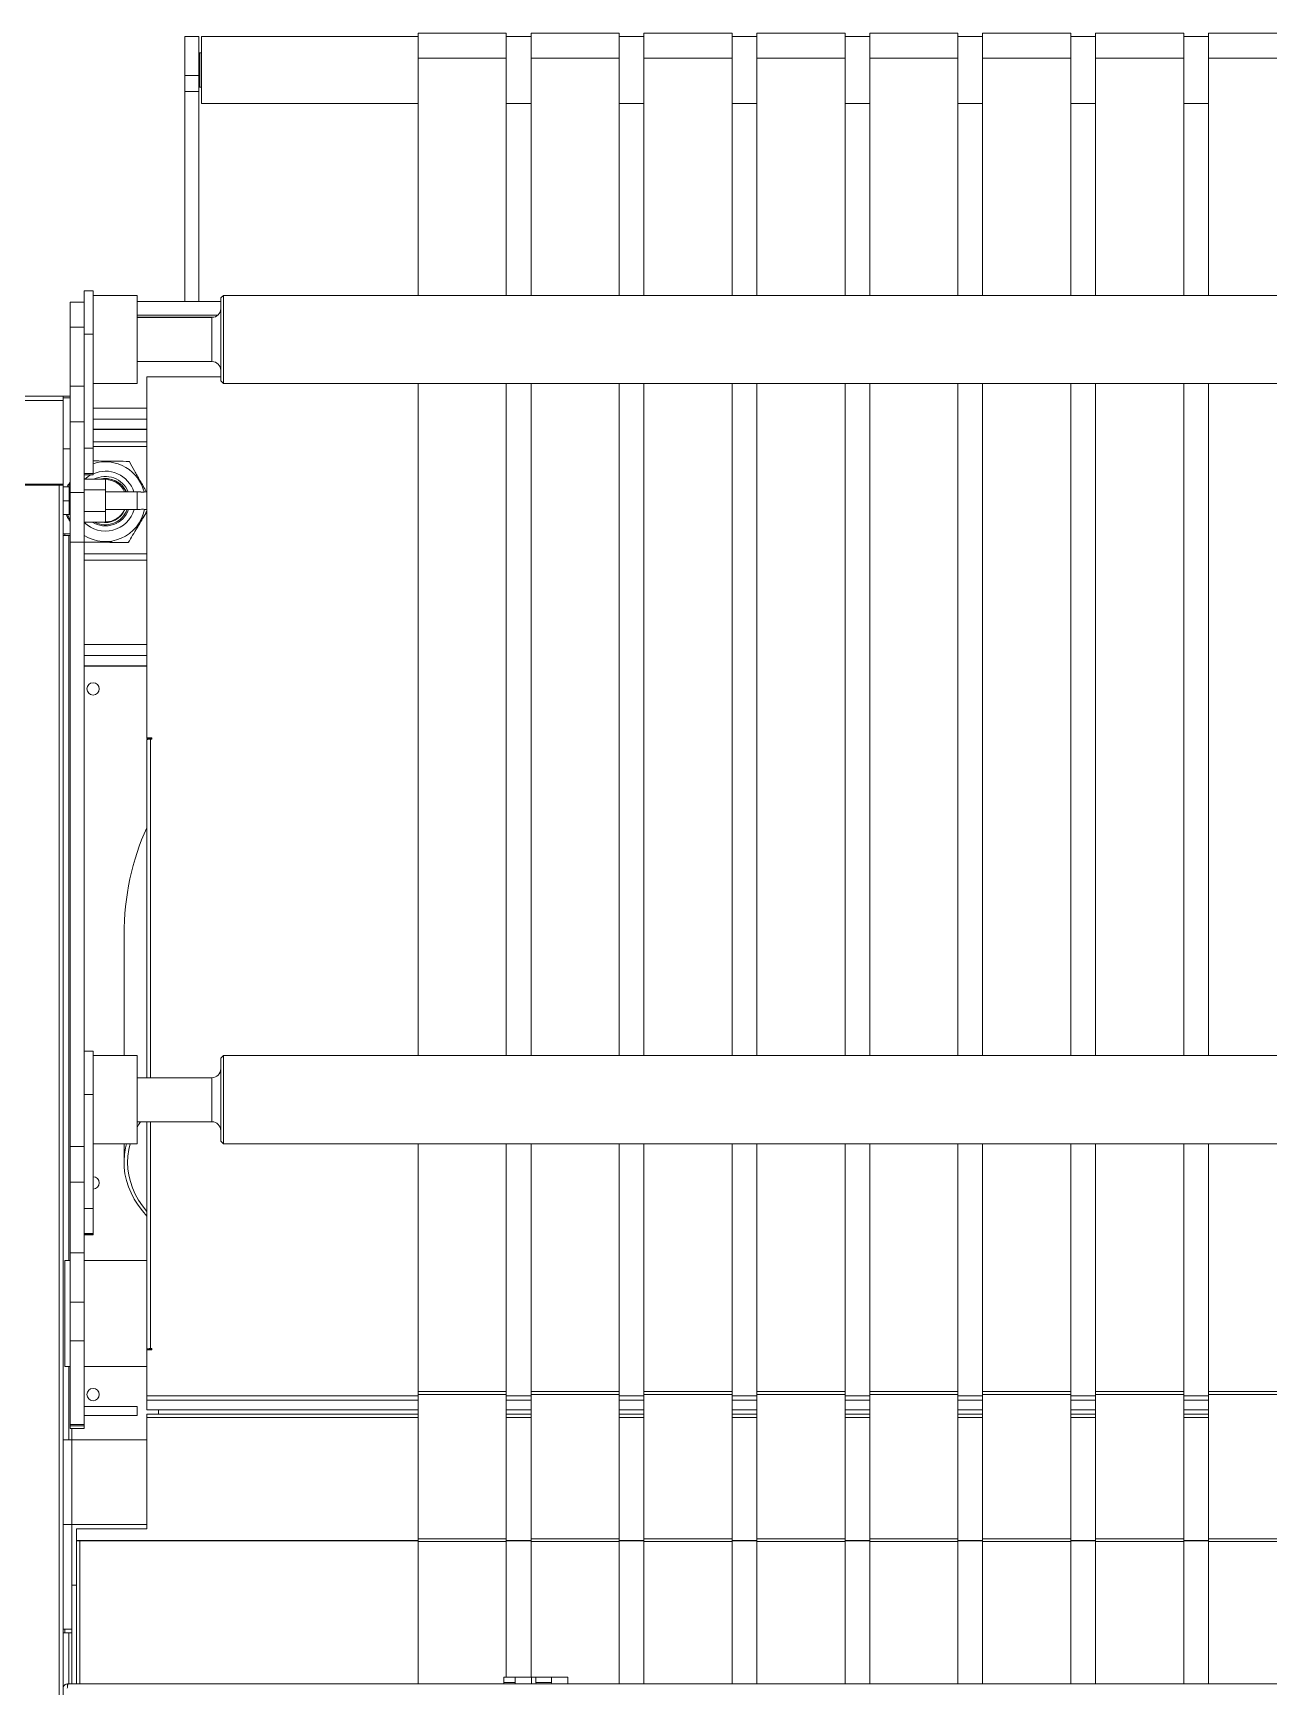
# Model space of a CAD drawing. Extents: x -2187 to 96136, y -11110 to 52208.
# Drawn here: x 23601 to 24302, y 16132 to 17070 of the extents above; entities that cross this region are included whole.
import ezdxf

# ---------------------------------------------------------------- set-up
doc = ezdxf.new("R2010")
doc.units = 0
doc.header["$LTSCALE"] = 1000
doc.header["$MEASUREMENT"] = 0

msp = doc.modelspace()

# ---------------------------------------------------------------- linework, layer by layer
at = {"color": 7, "linetype": 'Continuous', "lineweight": 15}
for p, q in [((23695.399, 17067.986), (23687.399, 17067.986)), ((23687.399, 17067.986), (23687.399, 17045.868)), ((23695.399, 17067.986), (23695.399, 17045.868)), ((23819.692, 17067.986), (23696.899, 17067.986)), ((23696.899, 17067.986), (23696.899, 17058.542)), ((23869.692, 17069.854), (23819.692, 17069.854)), ((23819.692, 17069.854), (23819.692, 17055.651)), ((23869.692, 17069.854), (23869.692, 17055.651)), ((23883.692, 17067.986), (23869.692, 17067.986)), ((23933.692, 17069.854), (23883.692, 17069.854)), ((23883.692, 17069.854), (23883.692, 17055.651)), ((23933.692, 17069.854), (23933.692, 17055.651)), ((23947.692, 17067.986), (23933.692, 17067.986)), ((23997.692, 17069.854), (23947.692, 17069.854)), ((23947.692, 17069.854), (23947.692, 17055.651)), ((23997.692, 17069.854), (23997.692, 17055.651)), ((24011.692, 17067.986), (23997.692, 17067.986)), ((24061.692, 17069.854), (24011.692, 17069.854)), ((24011.692, 17069.854), (24011.692, 17055.651)), ((24061.692, 17069.854), (24061.692, 17055.651)), ((24075.692, 17067.986), (24061.692, 17067.986)), ((24125.692, 17069.854), (24075.692, 17069.854)), ((24075.692, 17069.854), (24075.692, 17055.651)), ((24125.692, 17069.854), (24125.692, 17055.651)), ((24139.692, 17067.986), (24125.692, 17067.986)), ((24189.692, 17069.854), (24139.692, 17069.854)), ((24139.692, 17069.854), (24139.692, 17055.651)), ((24189.692, 17069.854), (24189.692, 17055.651)), ((24203.692, 17067.986), (24189.692, 17067.986)), ((24253.692, 17069.854), (24203.692, 17069.854)), ((24203.692, 17069.854), (24203.692, 17055.651)), ((24253.692, 17069.854), (24253.692, 17055.651)), ((24267.692, 17067.986), (24253.692, 17067.986)), ((24317.692, 17069.854), (24267.692, 17069.854)), ((24267.692, 17069.854), (24267.692, 17055.651)), ((23695.899, 17058.736), (23695.399, 17058.236)), ((23696.899, 17058.736), (23695.899, 17058.736)), ((23695.899, 17039.236), (23695.899, 17058.736)), ((23696.899, 17058.542), (23696.899, 17029.986)), ((23869.692, 17055.651), (23819.692, 17055.651)), ((23819.692, 16921.188), (23819.692, 17055.651)), ((23869.692, 16921.188), (23869.692, 17055.651)), ((23933.692, 17055.651), (23883.692, 17055.651)), ((23883.692, 16921.188), (23883.692, 17055.651)), ((23933.692, 16921.188), (23933.692, 17055.651)), ((23997.692, 17055.651), (23947.692, 17055.651)), ((23947.692, 16921.188), (23947.692, 17055.651)), ((23997.692, 16921.188), (23997.692, 17055.651)), ((24061.692, 17055.651), (24011.692, 17055.651)), ((24011.692, 16921.188), (24011.692, 17055.651)), ((24061.692, 16921.188), (24061.692, 17055.651)), ((24125.692, 17055.651), (24075.692, 17055.651)), ((24075.692, 16921.188), (24075.692, 17055.651)), ((24125.692, 16921.188), (24125.692, 17055.651)), ((24189.692, 17055.651), (24139.692, 17055.651)), ((24139.692, 16921.188), (24139.692, 17055.651)), ((24189.692, 16921.188), (24189.692, 17055.651)), ((24253.692, 17055.651), (24203.692, 17055.651)), ((24203.692, 16921.188), (24203.692, 17055.651)), ((24253.692, 16921.188), (24253.692, 17055.651)), ((24317.692, 17055.651), (24267.692, 17055.651)), ((24267.692, 16921.188), (24267.692, 17055.651)), ((23687.399, 17045.868), (23695.399, 17045.868)), ((23687.399, 17036.828), (23687.399, 17045.868)), ((23695.399, 17045.868), (23695.399, 17036.828)), ((23695.399, 17036.828), (23687.399, 17036.828)), ((23687.399, 17036.828), (23687.399, 16917.638)), ((23695.399, 17039.736), (23695.899, 17039.236)), ((23695.399, 17036.828), (23695.399, 16917.638)), ((23695.899, 17039.236), (23696.899, 17039.236)), ((23696.899, 17029.986), (23819.692, 17029.986)), ((23869.692, 17029.986), (23883.692, 17029.986)), ((23933.692, 17029.986), (23947.692, 17029.986)), ((23997.692, 17029.986), (24011.692, 17029.986)), ((24061.692, 17029.986), (24075.692, 17029.986)), ((24125.692, 17029.986), (24139.692, 17029.986)), ((24189.692, 17029.986), (24203.692, 17029.986)), ((24253.692, 17029.986), (24267.692, 17029.986)), ((23635.399, 16923.688), (23630.399, 16923.688)), ((23630.399, 16923.688), (23630.399, 16899.194)), ((23635.399, 16923.688), (23635.399, 16899.194)), ((23660.399, 16921.188), (23635.399, 16921.188)), ((23660.399, 16921.188), (23660.399, 16871.188)), ((23709.324, 16921.188), (23707.824, 16919.688)), ((26986.324, 16921.188), (23709.324, 16921.188)), ((23709.324, 16921.188), (23709.324, 16871.188)), ((23630.399, 16917.333), (23622.399, 16917.333)), ((23622.399, 16903.09), (23622.399, 16917.333)), ((23660.399, 16917.638), (23707.824, 16917.638)), ((23687.399, 16917.638), (23695.399, 16917.638)), ((23707.824, 16872.688), (23707.824, 16919.688)), ((23630.399, 16903.09), (23622.399, 16903.09)), ((23622.399, 16869.665), (23622.399, 16903.09)), ((23660.399, 16909.976), (23706.174, 16909.976)), ((23703.599, 16908.749), (23660.399, 16908.749)), ((23702.824, 16908.688), (23660.399, 16908.688)), ((23687.399, 16908.825), (23695.399, 16908.825)), ((23687.399, 16908.749), (23687.399, 16908.825)), ((23695.399, 16908.825), (23695.399, 16908.749)), ((23630.399, 16899.194), (23635.399, 16899.194)), ((23630.399, 16899.194), (23630.399, 16834.574)), ((23635.399, 16899.194), (23635.399, 16834.574)), ((23660.399, 16883.688), (23702.824, 16883.688)), ((23707.824, 16875.082), (23665.937, 16875.082)), ((23665.937, 16670.429), (23665.937, 16875.082)), ((23622.399, 16869.665), (23630.399, 16869.665)), ((23622.399, 16849.51), (23622.399, 16869.665)), ((23635.399, 16871.188), (23660.399, 16871.188)), ((23707.824, 16872.688), (23709.324, 16871.188)), ((23709.324, 16871.188), (26986.324, 16871.188)), ((23819.692, 16490.234), (23819.692, 16871.188)), ((23869.692, 16490.234), (23869.692, 16871.188)), ((23883.692, 16490.234), (23883.692, 16871.188)), ((23933.692, 16490.234), (23933.692, 16871.188)), ((23947.692, 16490.234), (23947.692, 16871.188)), ((23997.692, 16490.234), (23997.692, 16871.188)), ((24011.692, 16490.234), (24011.692, 16871.188)), ((24061.692, 16490.234), (24061.692, 16871.188)), ((24075.692, 16490.234), (24075.692, 16871.188)), ((24125.692, 16490.234), (24125.692, 16871.188)), ((24139.692, 16490.234), (24139.692, 16871.188)), ((24189.692, 16490.234), (24189.692, 16871.188)), ((24203.692, 16490.234), (24203.692, 16871.188)), ((24253.692, 16490.234), (24253.692, 16871.188)), ((24267.692, 16490.234), (24267.692, 16871.188)), ((23120.899, 16864.103), (23618.399, 16864.103)), ((23121.606, 16861.603), (23618.399, 16861.603)), ((23622.399, 16864.103), (23618.399, 16864.103)), ((23618.399, 16864.103), (23618.399, 16861.603)), ((23622.399, 16863.103), (23618.399, 16863.103)), ((23618.399, 16814.103), (23618.399, 16861.603)), ((23630.399, 16849.51), (23622.399, 16849.51)), ((23622.399, 16849.51), (23622.399, 16809.377)), ((23635.399, 16845.108), (23665.937, 16845.108)), ((23665.937, 16838.103), (23635.399, 16838.103)), ((23618.399, 16834.103), (23622.399, 16834.103)), ((23630.399, 16834.574), (23635.399, 16834.574)), ((23630.399, 16822.435), (23630.399, 16834.574)), ((23635.399, 16834.574), (23635.399, 16820.286)), ((23630.399, 16822.435), (23630.399, 16809.377)), ((23635.399, 16820.286), (23630.399, 16820.286)), ((23630.399, 16820.233), (23635.399, 16820.233)), ((23630.399, 16819.546), (23635.399, 16819.546)), ((23635.399, 16820.286), (23635.399, 16820.233)), ((23635.399, 16820.233), (23635.399, 16819.546)), ((23169.106, 16814.103), (23618.399, 16814.103)), ((23616.199, 16813.603), (23568.399, 16813.603)), ((23610.399, 16814.103), (23610.399, 16813.603)), ((23616.199, 16813.603), (23616.199, 16106.103)), ((23616.199, 16813.603), (23618.399, 16813.603)), ((23616.399, 16814.103), (23616.399, 16813.603)), ((23618.399, 16813.603), (23618.399, 16814.103)), ((23618.399, 16813.603), (23618.399, 16106.103)), ((23621.899, 16812.669), (23618.399, 16812.669)), ((23622.399, 16812.119), (23621.899, 16812.669)), ((23621.899, 16812.669), (23621.899, 16808.736)), ((23621.899, 16808.736), (23621.899, 16804.804)), ((23622.399, 16809.377), (23630.399, 16809.377)), ((23622.399, 16781.371), (23622.399, 16809.377)), ((23630.399, 16816.928), (23642.399, 16816.928)), ((23630.399, 16810.886), (23642.399, 16810.886)), ((23630.399, 16809.377), (23630.399, 16781.371)), ((23642.399, 16810.886), (23642.399, 16816.928)), ((23642.399, 16798.761), (23642.399, 16810.886)), ((23660.399, 16809.804), (23642.399, 16809.804)), ((23662.166, 16809.804), (23642.399, 16809.804)), ((23660.399, 16809.804), (23660.399, 16799.804)), ((23665.937, 16809.804), (23664.649, 16809.804)), ((23621.899, 16804.804), (23618.399, 16804.804)), ((23621.899, 16804.804), (23621.899, 16800.871)), ((23621.899, 16800.871), (23621.899, 16796.939)), ((23642.399, 16799.804), (23660.399, 16799.804)), ((23642.399, 16799.804), (23662.166, 16799.804)), ((23664.649, 16799.804), (23665.937, 16799.804)), ((23621.899, 16796.939), (23618.399, 16796.939)), ((23620.129, 16796.939), (23622.399, 16792.891)), ((23621.899, 16796.939), (23622.399, 16797.489)), ((23630.399, 16798.761), (23642.399, 16798.761)), ((23630.399, 16792.68), (23642.399, 16792.68)), ((23642.399, 16792.68), (23642.399, 16798.761)), ((23618.399, 16786.103), (23622.399, 16786.103)), ((23621.699, 16785.103), (23618.399, 16785.103)), ((23619.399, 16786.103), (23619.399, 16785.103)), ((23622.399, 16785.103), (23621.699, 16785.103)), ((23630.399, 16781.371), (23622.399, 16781.371)), ((23622.399, 16438.711), (23622.399, 16781.371)), ((23630.399, 16492.734), (23630.399, 16781.371)), ((23655.388, 16781.081), (23655.388, 16781.041)), ((23665.937, 16774.674), (23630.399, 16774.674)), ((23630.399, 16711.033), (23665.937, 16711.033)), ((23665.937, 16670.429), (23668.687, 16670.429)), ((23665.937, 16670.007), (23665.937, 16670.429)), ((23665.937, 16670.007), (23668.687, 16670.007)), ((23665.937, 16669.147), (23665.937, 16477.734)), ((23668.687, 16669.709), (23667.937, 16669.709)), ((23668.687, 16670.429), (23668.687, 16669.709)), ((23652.958, 16558.714), (23652.958, 16490.234)), ((23635.399, 16492.734), (23630.399, 16492.734)), ((23630.399, 16492.734), (23630.399, 16468.24)), ((23635.399, 16492.734), (23635.399, 16468.24)), ((23660.399, 16490.234), (23635.399, 16490.234)), ((23660.399, 16490.234), (23660.399, 16440.234)), ((23709.324, 16490.234), (23707.824, 16488.734)), ((26986.324, 16490.234), (23709.324, 16490.234)), ((23709.324, 16490.234), (23709.324, 16440.234)), ((23707.824, 16441.734), (23707.824, 16488.734)), ((23702.824, 16477.734), (23660.399, 16477.734)), ((23630.399, 16468.24), (23635.399, 16468.24)), ((23630.399, 16468.24), (23630.399, 16403.62)), ((23635.399, 16468.24), (23635.399, 16403.62)), ((23660.399, 16452.734), (23702.824, 16452.734)), ((23665.937, 16452.734), (23665.937, 16323.66)), ((23622.399, 16438.711), (23630.399, 16438.711)), ((23622.399, 16418.556), (23622.399, 16438.711)), ((23635.399, 16440.234), (23660.399, 16440.234)), ((23652.958, 16440.234), (23652.958, 16429.667)), ((23707.824, 16441.734), (23709.324, 16440.234)), ((23709.324, 16440.234), (26986.324, 16440.234)), ((23819.692, 16299.937), (23819.692, 16440.234)), ((23869.692, 16299.937), (23869.692, 16440.234)), ((23883.692, 16299.937), (23883.692, 16440.234)), ((23933.692, 16299.937), (23933.692, 16440.234)), ((23947.692, 16299.937), (23947.692, 16440.234)), ((23997.692, 16299.937), (23997.692, 16440.234)), ((24011.692, 16299.937), (24011.692, 16440.234)), ((24061.692, 16299.937), (24061.692, 16440.234)), ((24075.692, 16299.937), (24075.692, 16440.234)), ((24125.692, 16299.937), (24125.692, 16440.234)), ((24139.692, 16299.937), (24139.692, 16440.234)), ((24189.692, 16299.937), (24189.692, 16440.234)), ((24203.692, 16299.937), (24203.692, 16440.234)), ((24253.692, 16299.937), (24253.692, 16440.234)), ((24267.692, 16299.937), (24267.692, 16440.234)), ((23630.399, 16418.556), (23622.399, 16418.556)), ((23622.399, 16418.556), (23622.399, 16378.422)), ((23630.399, 16403.62), (23635.399, 16403.62)), ((23630.399, 16391.481), (23630.399, 16403.62)), ((23635.399, 16403.62), (23635.399, 16389.331)), ((23630.399, 16391.481), (23630.399, 16378.422)), ((23635.399, 16389.331), (23630.399, 16389.331)), ((23630.399, 16389.279), (23635.399, 16389.279)), ((23630.399, 16388.592), (23635.399, 16388.592)), ((23635.399, 16389.331), (23635.399, 16389.279)), ((23635.399, 16389.279), (23635.399, 16388.592)), ((23622.399, 16378.422), (23630.399, 16378.422)), ((23622.399, 16350.417), (23622.399, 16378.422)), ((23630.399, 16378.422), (23630.399, 16350.417)), ((23622.399, 16374.103), (23619.399, 16374.103)), ((23619.399, 16374.103), (23619.399, 16314.103)), ((23665.937, 16374.103), (23630.399, 16374.103)), ((23630.399, 16350.417), (23622.399, 16350.417)), ((23622.399, 16328.484), (23622.399, 16350.417)), ((23630.399, 16328.484), (23630.399, 16350.417)), ((23622.399, 16328.484), (23630.399, 16328.484)), ((23622.399, 16281.154), (23622.399, 16328.484)), ((23630.399, 16328.484), (23630.399, 16291.336)), ((23667.437, 16323.66), (23665.937, 16323.66)), ((23665.937, 16323.66), (23665.937, 16323.503)), ((23665.937, 16297.351), (23665.937, 16323.503)), ((23668.687, 16323.503), (23665.937, 16323.503)), ((23667.437, 16323.66), (23667.437, 16323.503)), ((23667.937, 16324.223), (23668.687, 16324.223)), ((23667.937, 16323.801), (23667.937, 16324.223)), ((23667.937, 16323.801), (23668.687, 16323.801)), ((23668.687, 16324.223), (23668.687, 16323.503)), ((23619.399, 16314.103), (23622.399, 16314.103)), ((23630.399, 16314.103), (23665.937, 16314.103)), ((23665.937, 16294.87), (23665.937, 16297.351)), ((23665.937, 16289.529), (23665.937, 16294.87)), ((23869.692, 16299.937), (23819.692, 16299.937)), ((23819.692, 16298.135), (23819.692, 16299.937)), ((23869.692, 16298.135), (23819.692, 16298.135)), ((23819.692, 16216.256), (23819.692, 16298.135)), ((23869.692, 16298.135), (23869.692, 16299.937)), ((23869.692, 16216.256), (23869.692, 16298.135)), ((23933.692, 16299.937), (23883.692, 16299.937)), ((23883.692, 16298.135), (23883.692, 16299.937)), ((23933.692, 16298.135), (23883.692, 16298.135)), ((23883.692, 16216.256), (23883.692, 16298.135)), ((23933.692, 16298.135), (23933.692, 16299.937)), ((23933.692, 16216.256), (23933.692, 16298.135)), ((23997.692, 16299.937), (23947.692, 16299.937)), ((23947.692, 16298.135), (23947.692, 16299.937)), ((23997.692, 16298.135), (23947.692, 16298.135)), ((23947.692, 16216.256), (23947.692, 16298.135)), ((23997.692, 16298.135), (23997.692, 16299.937)), ((23997.692, 16216.256), (23997.692, 16298.135)), ((24061.692, 16299.937), (24011.692, 16299.937)), ((24011.692, 16298.135), (24011.692, 16299.937)), ((24061.692, 16298.135), (24011.692, 16298.135)), ((24011.692, 16216.256), (24011.692, 16298.135)), ((24061.692, 16298.135), (24061.692, 16299.937)), ((24061.692, 16216.256), (24061.692, 16298.135)), ((24125.692, 16299.937), (24075.692, 16299.937)), ((24075.692, 16298.135), (24075.692, 16299.937)), ((24125.692, 16298.135), (24075.692, 16298.135)), ((24075.692, 16216.256), (24075.692, 16298.135)), ((24125.692, 16298.135), (24125.692, 16299.937)), ((24125.692, 16216.256), (24125.692, 16298.135)), ((24189.692, 16299.937), (24139.692, 16299.937)), ((24139.692, 16298.135), (24139.692, 16299.937)), ((24189.692, 16298.135), (24139.692, 16298.135)), ((24139.692, 16216.256), (24139.692, 16298.135)), ((24189.692, 16298.135), (24189.692, 16299.937)), ((24189.692, 16216.256), (24189.692, 16298.135)), ((24253.692, 16299.937), (24203.692, 16299.937)), ((24203.692, 16298.135), (24203.692, 16299.937)), ((24253.692, 16298.135), (24203.692, 16298.135)), ((24203.692, 16216.256), (24203.692, 16298.135)), ((24253.692, 16298.135), (24253.692, 16299.937)), ((24253.692, 16216.256), (24253.692, 16298.135)), ((24317.692, 16299.937), (24267.692, 16299.937)), ((24267.692, 16298.135), (24267.692, 16299.937)), ((24317.692, 16298.135), (24267.692, 16298.135)), ((24267.692, 16216.256), (24267.692, 16298.135)), ((23660.399, 16291.336), (23630.399, 16291.336)), ((23630.399, 16291.336), (23630.399, 16286.336)), ((23630.399, 16286.336), (23660.399, 16286.336)), ((23630.399, 16286.336), (23630.399, 16281.154)), ((23660.399, 16291.336), (23660.399, 16286.336)), ((23665.937, 16289.449), (23665.937, 16289.529)), ((23665.937, 16289.449), (23819.692, 16289.449)), ((23665.937, 16286.938), (23665.937, 16285.038)), ((23819.692, 16286.938), (23665.937, 16286.938)), ((23665.937, 16221.938), (23665.937, 16285.038)), ((23672.437, 16286.938), (23672.437, 16289.449)), ((23869.692, 16289.449), (23883.692, 16289.449)), ((23883.692, 16286.938), (23869.692, 16286.938)), ((23933.692, 16289.449), (23947.692, 16289.449)), ((23947.692, 16286.938), (23933.692, 16286.938)), ((23997.692, 16289.449), (24011.692, 16289.449)), ((24011.692, 16286.938), (23997.692, 16286.938)), ((24061.692, 16289.449), (24075.692, 16289.449)), ((24075.692, 16286.938), (24061.692, 16286.938)), ((24125.692, 16289.449), (24139.692, 16289.449)), ((24139.692, 16286.938), (24125.692, 16286.938)), ((24189.692, 16289.449), (24203.692, 16289.449)), ((24203.692, 16286.938), (24189.692, 16286.938)), ((24253.692, 16289.449), (24267.692, 16289.449)), ((24267.692, 16286.938), (24253.692, 16286.938)), ((23630.399, 16281.154), (23622.399, 16281.154)), ((23622.399, 16280.401), (23622.399, 16281.154)), ((23622.399, 16280.401), (23630.399, 16280.401)), ((23622.399, 16278.792), (23622.399, 16280.401)), ((23622.399, 16278.792), (23630.399, 16278.792)), ((23623.399, 16272.394), (23623.399, 16278.792)), ((23630.399, 16280.401), (23630.399, 16281.154)), ((23630.399, 16280.401), (23630.399, 16278.792)), ((23618.399, 16272.394), (23623.399, 16272.394)), ((23623.399, 16272.394), (23665.937, 16272.394)), ((23623.399, 16224.394), (23623.399, 16272.394)), ((23618.399, 16224.394), (23623.399, 16224.394)), ((23623.399, 16190.103), (23623.399, 16224.394)), ((23623.399, 16224.394), (23665.937, 16224.394)), ((23625.937, 16221.938), (23625.937, 16215.473)), ((23625.937, 16221.938), (23665.937, 16221.938)), ((23625.937, 16215.473), (23625.937, 16215.143)), ((23627.837, 16215.143), (23625.937, 16215.143)), ((23625.937, 16215.143), (23625.937, 16134.103)), ((23869.692, 16216.256), (23819.692, 16216.256)), ((23819.692, 16214.802), (23819.692, 16216.256)), ((23869.692, 16214.802), (23819.692, 16214.802)), ((23819.692, 16134.103), (23819.692, 16214.802)), ((23869.692, 16214.802), (23869.692, 16216.256)), ((23869.692, 16137.877), (23869.692, 16214.802)), ((23933.692, 16216.256), (23883.692, 16216.256)), ((23883.692, 16214.802), (23883.692, 16216.256)), ((23933.692, 16214.802), (23883.692, 16214.802)), ((23883.692, 16137.877), (23883.692, 16214.802)), ((23933.692, 16214.802), (23933.692, 16216.256)), ((23933.692, 16134.103), (23933.692, 16214.802)), ((23997.692, 16216.256), (23947.692, 16216.256)), ((23947.692, 16214.802), (23947.692, 16216.256)), ((23997.692, 16214.802), (23947.692, 16214.802)), ((23947.692, 16134.103), (23947.692, 16214.802)), ((23997.692, 16214.802), (23997.692, 16216.256)), ((23997.692, 16134.103), (23997.692, 16214.802)), ((24061.692, 16216.256), (24011.692, 16216.256)), ((24011.692, 16214.802), (24011.692, 16216.256)), ((24061.692, 16214.802), (24011.692, 16214.802)), ((24011.692, 16134.103), (24011.692, 16214.802)), ((24061.692, 16214.802), (24061.692, 16216.256)), ((24061.692, 16134.103), (24061.692, 16214.802)), ((24125.692, 16216.256), (24075.692, 16216.256)), ((24075.692, 16214.802), (24075.692, 16216.256)), ((24125.692, 16214.802), (24075.692, 16214.802)), ((24075.692, 16134.103), (24075.692, 16214.802)), ((24125.692, 16214.802), (24125.692, 16216.256)), ((24125.692, 16134.103), (24125.692, 16214.802)), ((24189.692, 16216.256), (24139.692, 16216.256)), ((24139.692, 16214.802), (24139.692, 16216.256)), ((24189.692, 16214.802), (24139.692, 16214.802)), ((24139.692, 16134.103), (24139.692, 16214.802)), ((24189.692, 16214.802), (24189.692, 16216.256)), ((24189.692, 16134.103), (24189.692, 16214.802)), ((24253.692, 16216.256), (24203.692, 16216.256)), ((24203.692, 16214.802), (24203.692, 16216.256)), ((24253.692, 16214.802), (24203.692, 16214.802)), ((24203.692, 16134.103), (24203.692, 16214.802)), ((24253.692, 16214.802), (24253.692, 16216.256)), ((24253.692, 16134.103), (24253.692, 16214.802)), ((24317.692, 16216.256), (24267.692, 16216.256)), ((24267.692, 16214.802), (24267.692, 16216.256)), ((24317.692, 16214.802), (24267.692, 16214.802)), ((24267.692, 16134.103), (24267.692, 16214.802)), ((23623.399, 16190.103), (23623.399, 16134.103)), ((23623.399, 16190.103), (23625.937, 16190.103)), ((23618.399, 16165.103), (23623.399, 16165.103)), ((23621.699, 16163.103), (23618.399, 16163.103)), ((23619.399, 16165.103), (23619.399, 16163.103)), ((23623.399, 16163.103), (23621.699, 16163.103)), ((23620.899, 16134.103), (23620.899, 16132.699)), ((23621.253, 16134.103), (23620.899, 16134.103)), ((23621.253, 16134.103), (27061.545, 16134.103)), ((23868.224, 16137.877), (23868.224, 16134.877)), ((23874.694, 16137.877), (23868.224, 16137.877)), ((23874.694, 16134.877), (23868.224, 16134.877)), ((23868.224, 16134.877), (23868.333, 16134.103)), ((23874.694, 16137.877), (23874.694, 16134.103)), ((23874.694, 16137.877), (23883.931, 16137.877)), ((23883.931, 16137.877), (23883.931, 16134.103)), ((23886.421, 16137.877), (23883.931, 16137.877)), ((23886.421, 16137.877), (23886.421, 16134.877)), ((23886.421, 16137.877), (23895.381, 16137.877)), ((23886.421, 16134.877), (23886.53, 16134.103)), ((23886.421, 16134.877), (23895.381, 16134.877)), ((23895.381, 16137.877), (23895.381, 16134.877)), ((23904.574, 16137.877), (23895.381, 16137.877)), ((23895.381, 16134.877), (23895.49, 16134.103)), ((23904.574, 16134.877), (23904.465, 16134.103)), ((23904.574, 16137.877), (23904.574, 16134.877))]:
    msp.add_line(p, q, dxfattribs=at)
at = {"color": 8, "linetype": 'Continuous', "lineweight": 15}
for p, q in [((23702.824, 16908.688), (23702.824, 16883.997)), ((23702.824, 16883.997), (23702.824, 16883.688)), ((23635.399, 16857.304), (23665.937, 16857.304)), ((23635.399, 16851.077), (23665.937, 16851.077)), ((23635.399, 16845.32), (23665.937, 16845.32)), ((23665.937, 16835.603), (23635.399, 16835.603)), ((23621.699, 16785.103), (23621.699, 16374.103)), ((23665.937, 16771.113), (23630.399, 16771.113)), ((23665.937, 16723.23), (23630.399, 16723.23)), ((23665.937, 16717.002), (23630.399, 16717.002)), ((23665.937, 16711.245), (23630.399, 16711.245)), ((23667.937, 16669.709), (23667.937, 16477.734)), ((23702.824, 16477.734), (23702.824, 16453.043)), ((23667.937, 16452.734), (23667.937, 16324.223)), ((23702.824, 16453.043), (23702.824, 16452.734)), ((23621.699, 16314.103), (23621.699, 16272.394)), ((23819.692, 16297.351), (23665.937, 16297.351)), ((23819.692, 16294.87), (23665.937, 16294.87)), ((23883.692, 16297.351), (23869.692, 16297.351)), ((23883.692, 16294.87), (23869.692, 16294.87)), ((23947.692, 16297.351), (23933.692, 16297.351)), ((23947.692, 16294.87), (23933.692, 16294.87)), ((24011.692, 16297.351), (23997.692, 16297.351)), ((24011.692, 16294.87), (23997.692, 16294.87)), ((24075.692, 16297.351), (24061.692, 16297.351)), ((24075.692, 16294.87), (24061.692, 16294.87)), ((24139.692, 16297.351), (24125.692, 16297.351)), ((24139.692, 16294.87), (24125.692, 16294.87)), ((24203.692, 16297.351), (24189.692, 16297.351)), ((24203.692, 16294.87), (24189.692, 16294.87)), ((24267.692, 16297.351), (24253.692, 16297.351)), ((24267.692, 16294.87), (24253.692, 16294.87)), ((23819.692, 16289.529), (23665.937, 16289.529)), ((23819.692, 16285.038), (23665.937, 16285.038)), ((23883.692, 16289.529), (23869.692, 16289.529)), ((23883.692, 16285.038), (23869.692, 16285.038)), ((23947.692, 16289.529), (23933.692, 16289.529)), ((23947.692, 16285.038), (23933.692, 16285.038)), ((24011.692, 16289.529), (23997.692, 16289.529)), ((24011.692, 16285.038), (23997.692, 16285.038)), ((24075.692, 16289.529), (24061.692, 16289.529)), ((24075.692, 16285.038), (24061.692, 16285.038)), ((24139.692, 16289.529), (24125.692, 16289.529)), ((24139.692, 16285.038), (24125.692, 16285.038)), ((24203.692, 16289.529), (24189.692, 16289.529)), ((24203.692, 16285.038), (24189.692, 16285.038)), ((24267.692, 16289.529), (24253.692, 16289.529)), ((24267.692, 16285.038), (24253.692, 16285.038)), ((23819.692, 16215.473), (23625.937, 16215.473)), ((23819.692, 16215.143), (23627.837, 16215.143)), ((23627.837, 16215.143), (23627.837, 16134.103)), ((23883.692, 16215.473), (23869.692, 16215.473)), ((23883.692, 16215.143), (23869.692, 16215.143)), ((23947.692, 16215.473), (23933.692, 16215.473)), ((23947.692, 16215.143), (23933.692, 16215.143)), ((24011.692, 16215.473), (23997.692, 16215.473)), ((24011.692, 16215.143), (23997.692, 16215.143)), ((24075.692, 16215.473), (24061.692, 16215.473)), ((24075.692, 16215.143), (24061.692, 16215.143)), ((24139.692, 16215.473), (24125.692, 16215.473)), ((24139.692, 16215.143), (24125.692, 16215.143)), ((24203.692, 16215.473), (24189.692, 16215.473)), ((24203.692, 16215.143), (24189.692, 16215.143)), ((24267.692, 16215.473), (24253.692, 16215.473)), ((24267.692, 16215.143), (24253.692, 16215.143)), ((23621.699, 16163.103), (23621.699, 16134.103))]:
    msp.add_line(p, q, dxfattribs=at)
at = {"color": 7, "linetype": 'Continuous', "lineweight": 15, "flags": 128}
for points in [[(23622.399, 16814.828), (23622.261, 16814.564), (23621.399, 16812.669)], [(23620.988, 16796.939), (23621.616, 16795.308), (23622.399, 16793.672)], [(23665.937, 16669.147), (23665.975, 16669.257), (23666.089, 16669.362), (23666.274, 16669.459), (23666.523, 16669.544), (23666.826, 16669.614), (23667.172, 16669.666), (23667.547, 16669.698), (23667.937, 16669.709)], [(23660.399, 16449.567), (23661.208, 16450.936), (23662.369, 16452.734)], [(23665.937, 16399.308), (23663.341, 16402.267), (23660.878, 16405.533), (23658.732, 16408.91), (23656.914, 16412.381), (23655.432, 16415.931), (23654.291, 16419.544), (23653.499, 16423.203), (23653.057, 16426.891), (23652.969, 16430.593), (23653.234, 16434.29), (23653.851, 16437.965), (23654.412, 16440.234)], [(23665.937, 16401.942), (23663.422, 16405.106), (23661.208, 16408.398), (23659.317, 16411.789), (23657.757, 16415.263), (23656.537, 16418.805), (23655.661, 16422.398), (23655.134, 16426.024), (23654.958, 16429.667), (23655.134, 16433.31), (23655.661, 16436.936), (23656.451, 16440.234)], [(23667.937, 16324.223), (23667.547, 16324.212), (23667.172, 16324.18), (23666.826, 16324.128), (23666.523, 16324.058), (23666.274, 16323.973), (23666.089, 16323.875), (23665.975, 16323.77), (23665.937, 16323.66)], [(23667.937, 16323.801), (23667.839, 16323.798), (23667.746, 16323.79), (23667.659, 16323.777), (23667.583, 16323.76), (23667.521, 16323.738), (23667.475, 16323.714), (23667.447, 16323.688), (23667.437, 16323.66)]]:
    msp.add_lwpolyline(points, dxfattribs=at)
at = {"color": 7, "linetype": 'Continuous', "lineweight": 15}
for centre in [(23635.399, 16698.103), (23635.399, 16298.103)]:
    msp.add_circle(centre, 3.5, dxfattribs=at)
for centre, radius, start, end in [((23702.824, 16913.688), 5, 270, 0), ((23702.824, 16878.688), 5, 0, 90), ((23642.399, 16804.528), 17, 117.94789, 133.163707), ((23642.399, 16804.25), 22.625, 59.280117, 108.022581), ((23642.399, 16804.528), 17, 18.078734, 114.315728), ((23642.399, 16804.528), 14, 22.136919, 117.66197), ((23642.399, 16804.25), 22.625, 14.056262, 59.280124), ((23642.399, 16804.25), 13.106, 25.073097, 104.672811), ((23642.399, 16804.201), 13.106, 25.308441, 103.807045), ((23642.399, 16804.785), 12, 24.72623, 90.000021), ((23642.399, 16804.25), 22.625, 237.968424, 348.726624), ((23642.399, 16804.529), 17, 225.099167, 343.864166), ((23642.399, 16804.529), 14, 237.816783, 340.277288), ((23642.399, 16804.25), 13.106, 241.991988, 340.167709), ((23642.399, 16804.379), 12, 257.14105, 337.590323), ((23642.399, 16804.785), 12, 269.999971, 335.477294), ((23663.399, 16794.888), 5.072, 75.735146, 104.074039), ((23702.824, 16482.734), 5, 270, 0), ((23702.824, 16447.734), 5, 0, 90), ((23635.399, 16418.103), 3.5, 270, 90)]:
    msp.add_arc(centre, radius, start, end, dxfattribs=at)
msp.add_ellipse((23730.458, 16558.714), major_axis=(0, 109.602), ratio=0.7071068, start_param=0.9836509, end_param=1.5707963, dxfattribs=at)
for points, knots in [([(23655.966, 16827.077), (23653.66, 16827.107), (23648.998, 16827.168), (23642.108, 16827.255), (23637.525, 16827.313), (23635.455, 16827.338), (23635.399, 16827.338)], [0, 0, 0, 0, 0.3428698, 0.693175, 0.9917035, 1, 1, 1, 1]), ([(23665.653, 16809.804), (23665.62, 16809.863), (23664.428, 16811.989), (23662.167, 16816.023), (23658.945, 16821.768), (23656.965, 16825.297), (23655.966, 16827.077)], [0, 0, 0, 0, 0.0104681, 0.3742462, 0.6842562, 1, 1, 1, 1]), ([(23622.399, 16815.616), (23621.854, 16814.698), (23621.266, 16813.711), (23620.689, 16812.738), (23620.648, 16812.669)], [0, 0, 0, 0, 0.9291738, 1, 1, 1, 1]), ([(23664.649, 16809.804), (23664.636, 16809.801), (23664.609, 16809.794), (23664.401, 16809.746), (23664.091, 16809.69), (23663.697, 16809.648), (23663.273, 16809.641), (23662.869, 16809.669), (23662.521, 16809.721), (23662.272, 16809.773), (23662.147, 16809.804), (23662.162, 16809.801), (23662.166, 16809.8)], [0, 0, 0, 0, 0.1051322, 0.2101901, 0.317195, 0.4257587, 0.5321272, 0.6359399, 0.7408266, 0.8486958, 0.9569029, 1, 1, 1, 1]), ([(23622.399, 16792.844), (23622.224, 16793.155), (23621.457, 16794.523), (23620.693, 16795.886), (23620.103, 16796.939)], [0, 0, 0, 0, 0.2275206, 1, 1, 1, 1]), ([(23655.388, 16781.081), (23656.195, 16782.439), (23657.815, 16785.168), (23660.609, 16789.872), (23663.354, 16794.491), (23665.209, 16797.611), (23665.937, 16798.836)], [0, 0, 0, 0, 0.2344759, 0.4709304, 0.792364, 1, 1, 1, 1]), ([(23665.937, 16798.791), (23665.238, 16797.615), (23663.384, 16794.493), (23660.646, 16789.886), (23657.823, 16785.136), (23656.202, 16782.41), (23655.388, 16781.041)], [0, 0, 0, 0, 0.1993386, 0.5290491, 0.7633521, 1, 1, 1, 1]), ([(23630.399, 16781.396), (23632.186, 16781.374), (23636.329, 16781.324), (23642.702, 16781.245), (23649.3, 16781.16), (23653.346, 16781.108), (23655.388, 16781.081)], [0, 0, 0, 0, 0.2179909, 0.5054782, 0.7504735, 1, 1, 1, 1]), ([(23655.388, 16781.041), (23653.083, 16781.069), (23648.423, 16781.125), (23641.521, 16781.211), (23635.451, 16781.288), (23631.922, 16781.334), (23630.399, 16781.354)], [0, 0, 0, 0, 0.28141665, 0.56893605, 0.81395872, 1, 1, 1, 1])]:
    msp.add_open_spline(points, degree=3, knots=knots, dxfattribs=at)
for points in [[(23620.899, 16134.103), (23620.571, 16134.066), (23619.916, 16133.99), (23619.09, 16133.412), (23618.512, 16132.586), (23618.437, 16131.931), (23618.399, 16131.603)], [(23620.753, 16131.603), (23620.794, 16131.931), (23620.878, 16132.586), (23621.003, 16133.412), (23621.128, 16133.99), (23621.211, 16134.066), (23621.253, 16134.103)]]:
    msp.add_open_spline(points, degree=3, dxfattribs=at)

doc.saveas('drawing.dxf')
